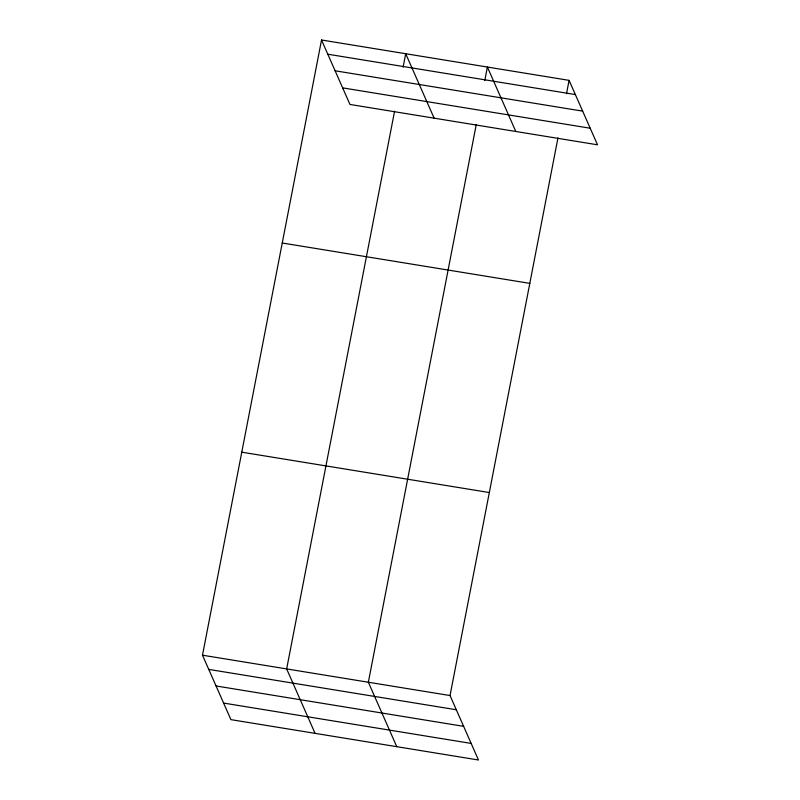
<?xml version="1.0" encoding="UTF-8"?>
<svg xmlns="http://www.w3.org/2000/svg" width="800" height="800" viewBox="0 0 800 800"><rect width="100%" height="100%" fill="white"/><g stroke="black" fill="none" stroke-linecap="round" stroke-linejoin="round"><path stroke-width="1.2" d="M557.97 137.84L450.04 695.55L478.47 760L230.91 719.64L202.49 655.2L321.53 40L569.09 80.36L597.51 144.8L349.96 104.45L321.53 40M394.58 111.2L286.66 668.92L315.08 733.37M403.1 67.17L405.7 53.72L434.13 118.17M476.27 124.52L368.35 682.23L396.78 746.68M484.79 80.49L487.39 67.04L515.82 131.49M566.48 93.81L569.09 80.36M327.8 54.21L575.35 94.56M335.11 70.79L582.67 111.14M342.64 87.87L590.2 128.23M282.25 243.01L529.8 283.37M241.77 452.18L489.33 492.54M202.49 655.2L450.04 695.55M208.75 669.4L456.31 709.76M216.07 685.98L463.62 726.34M223.6 703.07L471.16 743.42"/></g></svg>
